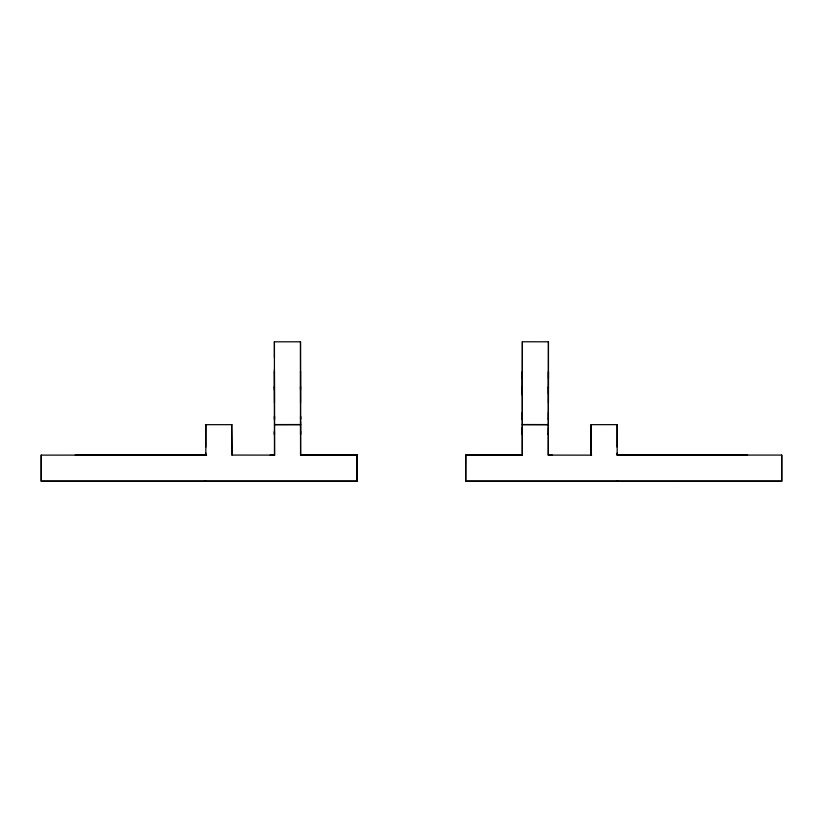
<?xml version="1.0" encoding="UTF-8"?>
<svg xmlns="http://www.w3.org/2000/svg" width="823" height="823" viewBox="0 0 823 823"><rect width="100%" height="100%" fill="white"/><g stroke="black" fill="none" stroke-linecap="round" stroke-linejoin="round"><path stroke-width="1.23" d="M41.273 455.078L41.273 481.167L357.203 481.157L357.203 455.078L300.539 455.119L300.498 341.771L300.56 402.807M205.791 447.126L205.801 425.326M205.009 455.088L205.832 455.088L205.863 424.647L205.873 425.388M270.109 455.15L274.645 455.098L274.429 371.646L274.44 372.459M357.028 455.129L357.028 481.208L357.079 455.109L300.539 455.119M781.644 455.109L781.655 481.198L465.705 481.208L465.705 455.129L522.358 455.068L522.399 341.771L548.478 341.802L548.447 402.838M465.756 481.198L465.859 455.078M522.296 341.792L522.194 455.119L465.705 455.129M522.338 395.524L522.358 371.615L522.348 378.621M552.48 455.15L548.283 455.15L548.385 341.823M548.283 455.15L548.457 371.646L548.447 378.652M591.048 424.668L591.027 455.098L591.048 424.668L617.199 424.647L617.168 455.088L617.116 453.072M617.116 447.126L617.127 424.668M617.209 455.078L781.85 455.078L781.85 481.157L465.88 481.157M274.378 387.643L274.378 386.831L274.388 390.03M300.529 372.428L300.529 371.615L300.56 434.616L300.56 431.417M300.508 387.623L300.508 386.8L300.518 390.009M522.214 433.803L522.214 434.616L522.224 427.61M522.307 418.619L522.307 419.432L522.317 412.426M522.255 393.806L522.266 386.8L522.266 387.623M548.344 433.834L548.344 434.647L548.355 427.641M548.385 393.836L548.396 386.831L548.396 387.643M548.406 418.65L548.406 419.463L548.416 412.457M205.781 455.109L205.791 453.072M300.683 455.088L300.58 421.623M205.832 455.088L41.15 455.119L41.15 481.198L357.079 481.198M205.781 481.188L205.009 481.167M274.45 455.15L274.409 341.802L274.429 357.964M231.952 455.068L231.726 424.647L231.952 455.068L274.645 455.098M617.106 481.188L617.919 481.188M274.357 341.823L300.436 341.792M274.501 424.565L300.59 424.534M274.615 424.73L300.693 424.699M205.801 424.668L231.88 424.668M75.202 455.119L206.614 455.14M548.437 455.098L591.665 455.15M747.593 455.119L617.168 455.088L617.919 455.109M522.358 424.534L548.437 424.565M522.368 424.699L548.447 424.73M274.481 402.838L274.429 369.393M274.481 416.263L274.481 419.463L274.481 416.253M357.192 455.078L357.192 481.157M274.429 433.834L274.429 434.647L274.419 431.447L274.429 433.834M300.58 418.619L300.58 419.432L300.57 416.232L300.58 418.619"/></g></svg>
